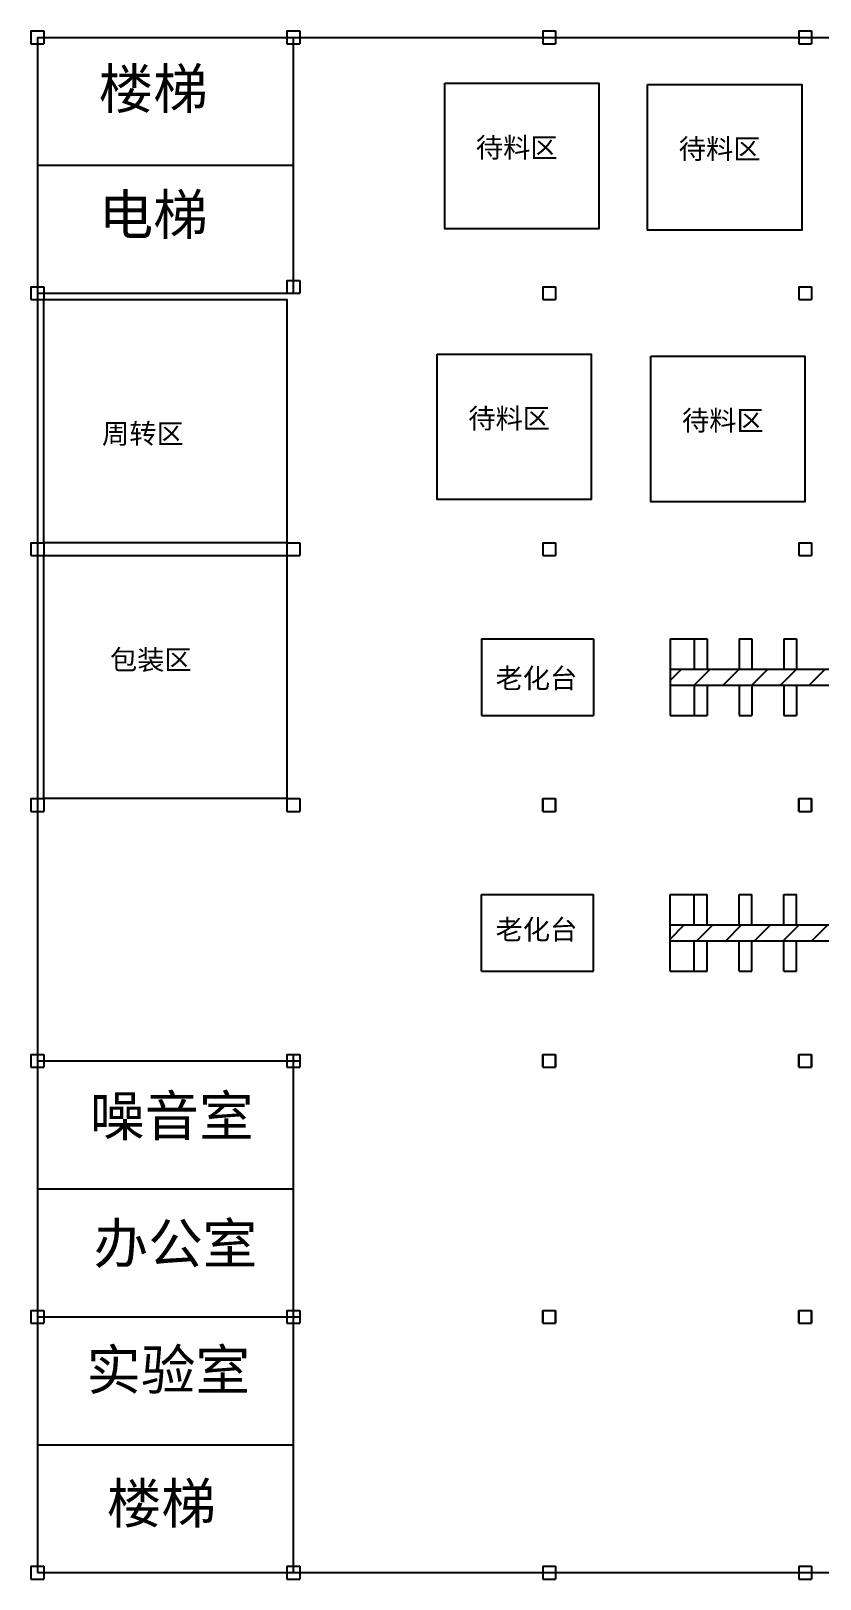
# Model space of a CAD drawing. Header units: millimetres. Extents: x 1923 to 1987, y 753 to 894.
# Drawn here: x 1922.61 to 1947.28, y 846.09 to 894.49 of the extents above; entities that cross this region are included whole.
import ezdxf

# ---------------------------------------------------------------- set-up
doc = ezdxf.new("R2010")
doc.units = ezdxf.units.MM
doc.styles.get("Standard").update_dxf_attribs({"font": 'arial.ttf'})
pattern_1 = [(0, (16, 113.14), (0, 6.985), [5.08, -1.905]), (90, (16, 113.14), (-6.985, 4e-16), [5.08, -1.905])]
pattern_2 = [(0, (24, 113.14), (0, 6.985), [5.08, -1.905]), (90, (24, 113.14), (-6.985, 4e-16), [5.08, -1.905])]
pattern_3 = [(0, (24, 121.14), (0, 6.985), [5.08, -1.905]), (90, (24, 121.14), (-6.985, 4e-16), [5.08, -1.905])]
pattern_4 = [(0, (16, 121.14), (0, 6.985), [5.08, -1.905]), (90, (16, 121.14), (-6.985, 4e-16), [5.08, -1.905])]
pattern_5 = [(0, (16, 129.14), (0, 6.985), [5.08, -1.905]), (90, (16, 129.14), (-6.985, 4e-16), [5.08, -1.905])]
pattern_6 = [(0, (24, 129.14), (0, 6.985), [5.08, -1.905]), (90, (24, 129.14), (-6.985, 4e-16), [5.08, -1.905])]
pattern_7 = [(45, (0, 89.14026), (-0.4490128, 0.4490128), [])]

msp = doc.modelspace()

# ---------------------------------------------------------------- hatches: boundary and pattern name
h = msp.add_hatch()
h.set_pattern_fill('ANGLE', color=256)
h.set_pattern_definition([(0, (0, 137.14), (0, 6.985), [5.08, -1.905]), (90, (0, 137.14), (-6.985, 4e-16), [5.08, -1.905])])
h.paths.add_polyline_path([(1923.014, 894.288), (1922.814, 894.288), (1922.814, 894.488), (1922.614, 894.488), (1922.614, 894.088), (1923.014, 894.088)])
h.paths.add_polyline_path([(1923.014, 894.488), (1922.814, 894.488), (1922.814, 894.288), (1923.014, 894.288)], flags=17)
h = msp.add_hatch()
h.set_pattern_fill('ANGLE', color=256)
h.set_pattern_definition([(0, (8, 137.14), (0, 6.985), [5.08, -1.905]), (90, (8, 137.14), (-6.985, 4e-16), [5.08, -1.905])])
h.paths.add_polyline_path([(1931.014, 894.288), (1930.814, 894.288), (1930.814, 894.488), (1930.614, 894.488), (1930.614, 894.088), (1931.014, 894.088)])
h.paths.add_polyline_path([(1931.014, 894.488), (1930.814, 894.488), (1930.814, 894.288), (1931.014, 894.288)], flags=17)
h = msp.add_hatch()
h.set_pattern_fill('ANGLE', color=256)
h.set_pattern_definition([(0, (16, 137.14), (0, 6.985), [5.08, -1.905]), (90, (16, 137.14), (-6.985, 4e-16), [5.08, -1.905])])
h.paths.add_polyline_path([(1939.014, 894.288), (1938.814, 894.288), (1938.814, 894.488), (1938.614, 894.488), (1938.614, 894.088), (1939.014, 894.088)])
h.paths.add_polyline_path([(1939.014, 894.488), (1938.814, 894.488), (1938.814, 894.288), (1939.014, 894.288)], flags=17)
h = msp.add_hatch()
h.set_pattern_fill('ANGLE', color=256)
h.set_pattern_definition([(0, (24, 137.14), (0, 6.985), [5.08, -1.905]), (90, (24, 137.14), (-6.985, 4e-16), [5.08, -1.905])])
h.paths.add_polyline_path([(1947.014, 894.288), (1946.814, 894.288), (1946.814, 894.488), (1946.614, 894.488), (1946.614, 894.088), (1947.014, 894.088)])
h.paths.add_polyline_path([(1947.014, 894.488), (1946.814, 894.488), (1946.814, 894.288), (1947.014, 894.288)], flags=17)
h = msp.add_hatch()
h.set_pattern_fill('ANGLE', color=256)
h.set_pattern_definition([(0, (2e-13, 129.14), (0, 6.985), [5.08, -1.905]), (90, (2e-13, 129.14), (-6.985, 4e-16), [5.08, -1.905])])
h.paths.add_polyline_path([(1923.014, 886.288), (1922.814, 886.288), (1922.814, 886.488), (1922.614, 886.488), (1922.614, 886.088), (1923.014, 886.088)])
h.paths.add_polyline_path([(1923.014, 886.488), (1922.814, 886.488), (1922.814, 886.288), (1923.014, 886.288)], flags=17)
h = msp.add_hatch()
h.set_pattern_fill('ANGLE', color=256)
h.set_pattern_definition([(0, (8, 129.34), (0, 6.985), [5.08, -1.905]), (90, (8, 129.34), (-6.985, 4e-16), [5.08, -1.905])])
h.paths.add_polyline_path([(1931.014, 886.488), (1930.814, 886.488), (1930.814, 886.688), (1930.614, 886.688), (1930.614, 886.288), (1931.014, 886.288)])
h.paths.add_polyline_path([(1931.014, 886.688), (1930.814, 886.688), (1930.814, 886.488), (1931.014, 886.488)], flags=17)
h = msp.add_hatch()
h.set_pattern_fill('ANGLE', color=256)
h.set_pattern_definition(pattern_5)
h.paths.add_polyline_path([(1939.014, 886.288), (1938.814, 886.288), (1938.814, 886.488), (1938.614, 886.488), (1938.614, 886.088), (1939.014, 886.088)])
h.paths.add_polyline_path([(1939.014, 886.488), (1938.814, 886.488), (1938.814, 886.288), (1939.014, 886.288)], flags=17)
h = msp.add_hatch()
h.set_pattern_fill('ANGLE', color=256)
h.set_pattern_definition(pattern_6)
h.paths.add_polyline_path([(1947.014, 886.288), (1946.814, 886.288), (1946.814, 886.488), (1946.614, 886.488), (1946.614, 886.088), (1947.014, 886.088)])
h.paths.add_polyline_path([(1947.014, 886.488), (1946.814, 886.488), (1946.814, 886.288), (1947.014, 886.288)], flags=17)
h = msp.add_hatch()
h.set_pattern_fill('ANGLE', color=256)
h.set_pattern_definition([(0, (0, 121.14), (0, 6.985), [5.08, -1.905]), (90, (0, 121.14), (-6.985, 4e-16), [5.08, -1.905])])
h.paths.add_polyline_path([(1923.014, 878.288), (1922.814, 878.288), (1922.814, 878.488), (1922.614, 878.488), (1922.614, 878.088), (1923.014, 878.088)])
h.paths.add_polyline_path([(1923.014, 878.488), (1922.814, 878.488), (1922.814, 878.288), (1923.014, 878.288)], flags=17)
h = msp.add_hatch()
h.set_pattern_fill('ANGLE', color=256)
h.set_pattern_definition([(0, (8, 121.14), (0, 6.985), [5.08, -1.905]), (90, (8, 121.14), (-6.985, 4e-16), [5.08, -1.905])])
h.paths.add_polyline_path([(1931.014, 878.288), (1930.814, 878.288), (1930.814, 878.488), (1930.614, 878.488), (1930.614, 878.088), (1931.014, 878.088)])
h.paths.add_polyline_path([(1931.014, 878.488), (1930.814, 878.488), (1930.814, 878.288), (1931.014, 878.288)], flags=17)
h = msp.add_hatch()
h.set_pattern_fill('ANGLE', color=256)
h.set_pattern_definition(pattern_4)
h.paths.add_polyline_path([(1939.014, 878.288), (1938.814, 878.288), (1938.814, 878.488), (1938.614, 878.488), (1938.614, 878.088), (1939.014, 878.088)])
h.paths.add_polyline_path([(1939.014, 878.488), (1938.814, 878.488), (1938.814, 878.288), (1939.014, 878.288)], flags=17)
h = msp.add_hatch()
h.set_pattern_fill('ANGLE', color=256)
h.set_pattern_definition(pattern_3)
h.paths.add_polyline_path([(1947.014, 878.288), (1946.814, 878.288), (1946.814, 878.488), (1946.614, 878.488), (1946.614, 878.088), (1947.014, 878.088)])
h.paths.add_polyline_path([(1947.014, 878.488), (1946.814, 878.488), (1946.814, 878.288), (1947.014, 878.288)], flags=17)
h = msp.add_hatch()
h.set_pattern_fill('ANSI31', color=256, scale=0.2)
h.set_pattern_definition(pattern_7)
h.paths.add_polyline_path([(1970.914, 874.538), (1942.595, 874.538), (1942.595, 874.038), (1970.914, 874.038)])
h = msp.add_hatch()
h.set_pattern_fill('ANGLE', color=256)
h.set_pattern_definition([(0, (0, 113.14), (0, 6.985), [5.08, -1.905]), (90, (0, 113.14), (-6.985, 4e-16), [5.08, -1.905])])
h.paths.add_polyline_path([(1923.014, 870.288), (1922.814, 870.288), (1922.814, 870.488), (1922.614, 870.488), (1922.614, 870.088), (1923.014, 870.088)])
h.paths.add_polyline_path([(1923.014, 870.488), (1922.814, 870.488), (1922.814, 870.288), (1923.014, 870.288)], flags=17)
h = msp.add_hatch()
h.set_pattern_fill('ANGLE', color=256)
h.set_pattern_definition([(0, (8, 113.14), (0, 6.985), [5.08, -1.905]), (90, (8, 113.14), (-6.985, 4e-16), [5.08, -1.905])])
h.paths.add_polyline_path([(1931.014, 870.288), (1930.814, 870.288), (1930.814, 870.488), (1930.614, 870.488), (1930.614, 870.088), (1931.014, 870.088)])
h.paths.add_polyline_path([(1931.014, 870.488), (1930.814, 870.488), (1930.814, 870.288), (1931.014, 870.288)], flags=17)
h = msp.add_hatch()
h.set_pattern_fill('ANGLE', color=256)
h.set_pattern_definition(pattern_1)
h.paths.add_polyline_path([(1939.014, 870.288), (1938.814, 870.288), (1938.814, 870.488), (1938.614, 870.488), (1938.614, 870.088), (1939.014, 870.088)])
h.paths.add_polyline_path([(1939.014, 870.488), (1938.814, 870.488), (1938.814, 870.288), (1939.014, 870.288)], flags=17)
h = msp.add_hatch()
h.set_pattern_fill('ANGLE', color=256)
h.set_pattern_definition(pattern_1)
h.paths.add_polyline_path([(1939.014, 870.288), (1938.814, 870.288), (1938.814, 870.088), (1938.614, 870.088), (1938.614, 870.488), (1939.014, 870.488)])
h.paths.add_polyline_path([(1939.014, 870.088), (1938.814, 870.088), (1938.814, 870.288), (1939.014, 870.288)], flags=17)
h = msp.add_hatch()
h.set_pattern_fill('ANGLE', color=256)
h.set_pattern_definition(pattern_2)
h.paths.add_polyline_path([(1947.014, 870.288), (1946.814, 870.288), (1946.814, 870.488), (1946.614, 870.488), (1946.614, 870.088), (1947.014, 870.088)])
h.paths.add_polyline_path([(1947.014, 870.488), (1946.814, 870.488), (1946.814, 870.288), (1947.014, 870.288)], flags=17)
h = msp.add_hatch()
h.set_pattern_fill('ANGLE', color=256)
h.set_pattern_definition(pattern_2)
h.paths.add_polyline_path([(1947.014, 870.288), (1946.814, 870.288), (1946.814, 870.088), (1946.614, 870.088), (1946.614, 870.488), (1947.014, 870.488)])
h.paths.add_polyline_path([(1947.014, 870.088), (1946.814, 870.088), (1946.814, 870.288), (1947.014, 870.288)], flags=17)
h = msp.add_hatch()
h.set_pattern_fill('ANSI31', color=256, scale=0.2)
h.set_pattern_definition(pattern_7)
h.paths.add_polyline_path([(1970.914, 866.038), (1942.595, 866.038), (1942.595, 866.538), (1970.914, 866.538)])
h = msp.add_hatch()
h.set_pattern_fill('ANGLE', color=256)
h.set_pattern_definition([(0, (0, 105.14), (0, 6.985), [5.08, -1.905]), (90, (0, 105.14), (-6.985, 4e-16), [5.08, -1.905])])
h.paths.add_polyline_path([(1923.014, 862.288), (1922.814, 862.288), (1922.814, 862.488), (1922.614, 862.488), (1922.614, 862.088), (1923.014, 862.088)])
h.paths.add_polyline_path([(1923.014, 862.488), (1922.814, 862.488), (1922.814, 862.288), (1923.014, 862.288)], flags=17)
h = msp.add_hatch()
h.set_pattern_fill('ANGLE', color=256)
h.set_pattern_definition([(0, (8, 105.14), (0, 6.985), [5.08, -1.905]), (90, (8, 105.14), (-6.985, 4e-16), [5.08, -1.905])])
h.paths.add_polyline_path([(1931.014, 862.288), (1930.814, 862.288), (1930.814, 862.488), (1930.614, 862.488), (1930.614, 862.088), (1931.014, 862.088)])
h.paths.add_polyline_path([(1931.014, 862.488), (1930.814, 862.488), (1930.814, 862.288), (1931.014, 862.288)], flags=17)
h = msp.add_hatch()
h.set_pattern_fill('ANGLE', color=256)
h.set_pattern_definition([(0, (16, 105.14), (0, 6.985), [5.08, -1.905]), (90, (16, 105.14), (-6.985, 4e-16), [5.08, -1.905])])
h.paths.add_polyline_path([(1939.014, 862.288), (1938.814, 862.288), (1938.814, 862.488), (1938.614, 862.488), (1938.614, 862.088), (1939.014, 862.088)])
h.paths.add_polyline_path([(1939.014, 862.488), (1938.814, 862.488), (1938.814, 862.288), (1939.014, 862.288)], flags=17)
h = msp.add_hatch()
h.set_pattern_fill('ANGLE', color=256)
h.set_pattern_definition(pattern_4)
h.paths.add_polyline_path([(1939.014, 862.288), (1938.814, 862.288), (1938.814, 862.088), (1938.614, 862.088), (1938.614, 862.488), (1939.014, 862.488)])
h.paths.add_polyline_path([(1939.014, 862.088), (1938.814, 862.088), (1938.814, 862.288), (1939.014, 862.288)], flags=17)
h = msp.add_hatch()
h.set_pattern_fill('ANGLE', color=256)
h.set_pattern_definition([(0, (24, 105.14), (0, 6.985), [5.08, -1.905]), (90, (24, 105.14), (-6.985, 4e-16), [5.08, -1.905])])
h.paths.add_polyline_path([(1947.014, 862.288), (1946.814, 862.288), (1946.814, 862.488), (1946.614, 862.488), (1946.614, 862.088), (1947.014, 862.088)])
h.paths.add_polyline_path([(1947.014, 862.488), (1946.814, 862.488), (1946.814, 862.288), (1947.014, 862.288)], flags=17)
h = msp.add_hatch()
h.set_pattern_fill('ANGLE', color=256)
h.set_pattern_definition(pattern_3)
h.paths.add_polyline_path([(1947.014, 862.288), (1946.814, 862.288), (1946.814, 862.088), (1946.614, 862.088), (1946.614, 862.488), (1947.014, 862.488)])
h.paths.add_polyline_path([(1947.014, 862.088), (1946.814, 862.088), (1946.814, 862.288), (1947.014, 862.288)], flags=17)
h = msp.add_hatch()
h.set_pattern_fill('ANGLE', color=256)
h.set_pattern_definition([(0, (0, 97.14), (0, 6.985), [5.08, -1.905]), (90, (0, 97.14), (-6.985, 4e-16), [5.08, -1.905])])
h.paths.add_polyline_path([(1923.014, 854.288), (1922.814, 854.288), (1922.814, 854.488), (1922.614, 854.488), (1922.614, 854.088), (1923.014, 854.088)])
h.paths.add_polyline_path([(1923.014, 854.488), (1922.814, 854.488), (1922.814, 854.288), (1923.014, 854.288)], flags=17)
h = msp.add_hatch()
h.set_pattern_fill('ANGLE', color=256)
h.set_pattern_definition([(0, (8, 97.14), (0, 6.985), [5.08, -1.905]), (90, (8, 97.14), (-6.985, 4e-16), [5.08, -1.905])])
h.paths.add_polyline_path([(1931.014, 854.288), (1930.814, 854.288), (1930.814, 854.488), (1930.614, 854.488), (1930.614, 854.088), (1931.014, 854.088)])
h.paths.add_polyline_path([(1931.014, 854.488), (1930.814, 854.488), (1930.814, 854.288), (1931.014, 854.288)], flags=17)
h = msp.add_hatch()
h.set_pattern_fill('ANGLE', color=256)
h.set_pattern_definition([(0, (16, 97.14), (0, 6.985), [5.08, -1.905]), (90, (16, 97.14), (-6.985, 4e-16), [5.08, -1.905])])
h.paths.add_polyline_path([(1939.014, 854.288), (1938.814, 854.288), (1938.814, 854.488), (1938.614, 854.488), (1938.614, 854.088), (1939.014, 854.088)])
h.paths.add_polyline_path([(1939.014, 854.488), (1938.814, 854.488), (1938.814, 854.288), (1939.014, 854.288)], flags=17)
h = msp.add_hatch()
h.set_pattern_fill('ANGLE', color=256)
h.set_pattern_definition(pattern_5)
h.paths.add_polyline_path([(1939.014, 854.288), (1938.814, 854.288), (1938.814, 854.088), (1938.614, 854.088), (1938.614, 854.488), (1939.014, 854.488)])
h.paths.add_polyline_path([(1939.014, 854.088), (1938.814, 854.088), (1938.814, 854.288), (1939.014, 854.288)], flags=17)
h = msp.add_hatch()
h.set_pattern_fill('ANGLE', color=256)
h.set_pattern_definition([(0, (24, 97.14), (0, 6.985), [5.08, -1.905]), (90, (24, 97.14), (-6.985, 4e-16), [5.08, -1.905])])
h.paths.add_polyline_path([(1947.014, 854.288), (1946.814, 854.288), (1946.814, 854.488), (1946.614, 854.488), (1946.614, 854.088), (1947.014, 854.088)])
h.paths.add_polyline_path([(1947.014, 854.488), (1946.814, 854.488), (1946.814, 854.288), (1947.014, 854.288)], flags=17)
h = msp.add_hatch()
h.set_pattern_fill('ANGLE', color=256)
h.set_pattern_definition(pattern_6)
h.paths.add_polyline_path([(1947.014, 854.288), (1946.814, 854.288), (1946.814, 854.088), (1946.614, 854.088), (1946.614, 854.488), (1947.014, 854.488)])
h.paths.add_polyline_path([(1947.014, 854.088), (1946.814, 854.088), (1946.814, 854.288), (1947.014, 854.288)], flags=17)
h = msp.add_hatch()
h.set_pattern_fill('ANGLE', color=256)
h.set_pattern_definition([(0, (0, 89.14), (0, 6.985), [5.08, -1.905]), (90, (0, 89.14), (-6.985, 4e-16), [5.08, -1.905])])
h.paths.add_polyline_path([(1923.014, 846.288), (1922.814, 846.288), (1922.814, 846.488), (1922.614, 846.488), (1922.614, 846.088), (1923.014, 846.088)])
h.paths.add_polyline_path([(1923.014, 846.488), (1922.814, 846.488), (1922.814, 846.288), (1923.014, 846.288)], flags=17)
h = msp.add_hatch()
h.set_pattern_fill('ANGLE', color=256)
h.set_pattern_definition([(0, (8, 89.14), (0, 6.985), [5.08, -1.905]), (90, (8, 89.14), (-6.985, 4e-16), [5.08, -1.905])])
h.paths.add_polyline_path([(1931.014, 846.288), (1930.814, 846.288), (1930.814, 846.488), (1930.614, 846.488), (1930.614, 846.088), (1931.014, 846.088)])
h.paths.add_polyline_path([(1931.014, 846.488), (1930.814, 846.488), (1930.814, 846.288), (1931.014, 846.288)], flags=17)
h = msp.add_hatch()
h.set_pattern_fill('ANGLE', color=256)
h.set_pattern_definition([(0, (16, 89.14), (0, 6.985), [5.08, -1.905]), (90, (16, 89.14), (-6.985, 4e-16), [5.08, -1.905])])
h.paths.add_polyline_path([(1939.014, 846.288), (1938.814, 846.288), (1938.814, 846.488), (1938.614, 846.488), (1938.614, 846.088), (1939.014, 846.088)])
h.paths.add_polyline_path([(1939.014, 846.488), (1938.814, 846.488), (1938.814, 846.288), (1939.014, 846.288)], flags=17)
h = msp.add_hatch()
h.set_pattern_fill('ANGLE', color=256)
h.set_pattern_definition([(0, (24, 89.14), (0, 6.985), [5.08, -1.905]), (90, (24, 89.14), (-6.985, 4e-16), [5.08, -1.905])])
h.paths.add_polyline_path([(1947.014, 846.288), (1946.814, 846.288), (1946.814, 846.488), (1946.614, 846.488), (1946.614, 846.088), (1947.014, 846.088)])
h.paths.add_polyline_path([(1947.014, 846.488), (1946.814, 846.488), (1946.814, 846.288), (1947.014, 846.288)], flags=17)

# ---------------------------------------------------------------- linework, layer by layer
for p, q in [((1922.614, 894.488), (1922.614, 894.088)), ((1922.614, 894.488), (1923.014, 894.488)), ((1923.014, 894.488), (1923.014, 894.088)), ((1930.614, 894.488), (1930.614, 894.088)), ((1930.614, 894.488), (1931.014, 894.488)), ((1931.014, 894.488), (1931.014, 894.088)), ((1938.614, 894.488), (1938.614, 894.088)), ((1938.614, 894.488), (1939.014, 894.488)), ((1939.014, 894.488), (1939.014, 894.088)), ((1946.614, 894.488), (1946.614, 894.088)), ((1946.614, 894.488), (1947.014, 894.488)), ((1947.014, 894.488), (1947.014, 894.088)), ((1922.614, 894.088), (1923.014, 894.088)), ((1922.814, 894.288), (1922.814, 846.288)), ((1922.814, 894.288), (1986.814, 894.288)), ((1930.614, 894.088), (1931.014, 894.088)), ((1930.814, 894.288), (1930.814, 886.288)), ((1930.814, 894.288), (1930.814, 886.288)), ((1938.614, 894.088), (1939.014, 894.088)), ((1946.614, 894.088), (1947.014, 894.088)), ((1922.814, 890.288), (1930.814, 890.288)), ((1922.814, 890.288), (1930.814, 890.288)), ((1922.614, 886.488), (1922.614, 886.088)), ((1922.614, 886.488), (1923.014, 886.488)), ((1922.814, 886.288), (1931.014, 886.288)), ((1923.014, 886.488), (1923.014, 886.088)), ((1930.614, 886.688), (1931.014, 886.688)), ((1930.614, 886.688), (1930.614, 886.288)), ((1930.614, 886.288), (1931.014, 886.288)), ((1931.014, 886.688), (1931.014, 886.288)), ((1938.614, 886.488), (1938.614, 886.088)), ((1938.614, 886.488), (1939.014, 886.488)), ((1939.014, 886.488), (1939.014, 886.088)), ((1946.614, 886.488), (1946.614, 886.088)), ((1946.614, 886.488), (1947.014, 886.488)), ((1947.014, 886.488), (1947.014, 886.088)), ((1922.614, 886.088), (1923.014, 886.088)), ((1938.614, 886.088), (1939.014, 886.088)), ((1946.614, 886.088), (1947.014, 886.088)), ((1922.614, 878.488), (1922.614, 878.088)), ((1922.614, 878.488), (1923.014, 878.488)), ((1923.014, 878.488), (1923.014, 878.088)), ((1930.614, 878.488), (1930.614, 878.088)), ((1930.614, 878.488), (1931.014, 878.488)), ((1931.014, 878.488), (1931.014, 878.088)), ((1938.614, 878.488), (1938.614, 878.088)), ((1938.614, 878.488), (1939.014, 878.488)), ((1939.014, 878.488), (1939.014, 878.088)), ((1946.614, 878.488), (1946.614, 878.088)), ((1946.614, 878.488), (1947.014, 878.488)), ((1947.014, 878.488), (1947.014, 878.088)), ((1922.614, 878.088), (1923.014, 878.088)), ((1930.614, 878.088), (1931.014, 878.088)), ((1938.614, 878.088), (1939.014, 878.088)), ((1946.614, 878.088), (1947.014, 878.088)), ((1936.695, 875.488), (1940.195, 875.488)), ((1936.695, 875.488), (1936.695, 873.088)), ((1940.195, 875.488), (1940.195, 873.088)), ((1942.595, 875.488), (1943.748, 875.488)), ((1942.595, 875.488), (1942.595, 873.088)), ((1943.348, 875.488), (1943.348, 874.538)), ((1943.748, 875.488), (1943.748, 874.538)), ((1944.748, 875.488), (1945.148, 875.488)), ((1944.748, 875.488), (1944.748, 874.538)), ((1944.748, 875.488), (1944.748, 874.538)), ((1945.148, 875.488), (1945.148, 874.538)), ((1946.148, 875.488), (1946.548, 875.488)), ((1946.148, 875.488), (1946.148, 874.538)), ((1946.148, 875.488), (1946.148, 874.538)), ((1946.548, 875.488), (1946.548, 874.538)), ((1942.595, 874.538), (1972.148, 874.538)), ((1942.595, 874.038), (1972.148, 874.038)), ((1943.348, 874.038), (1943.348, 873.088)), ((1943.748, 874.038), (1943.748, 873.088)), ((1944.748, 874.038), (1944.748, 873.088)), ((1944.748, 874.038), (1944.748, 873.088)), ((1945.148, 874.038), (1945.148, 873.088)), ((1946.148, 874.038), (1946.148, 873.088)), ((1946.148, 874.038), (1946.148, 873.088)), ((1946.548, 874.038), (1946.548, 873.088)), ((1936.695, 873.088), (1940.195, 873.088)), ((1942.595, 873.088), (1943.748, 873.088)), ((1944.748, 873.088), (1945.148, 873.088)), ((1946.148, 873.088), (1946.548, 873.088)), ((1922.614, 870.488), (1922.614, 870.088)), ((1922.614, 870.488), (1923.014, 870.488)), ((1923.014, 870.488), (1923.014, 870.088)), ((1930.614, 870.488), (1930.614, 870.088)), ((1930.614, 870.488), (1931.014, 870.488)), ((1931.014, 870.488), (1931.014, 870.088)), ((1938.614, 870.488), (1938.614, 870.088)), ((1938.614, 870.488), (1939.014, 870.488)), ((1938.614, 870.088), (1938.614, 870.488)), ((1938.614, 870.488), (1939.014, 870.488)), ((1939.014, 870.488), (1939.014, 870.088)), ((1939.014, 870.088), (1939.014, 870.488)), ((1946.614, 870.488), (1946.614, 870.088)), ((1946.614, 870.488), (1947.014, 870.488)), ((1946.614, 870.088), (1946.614, 870.488)), ((1946.614, 870.488), (1947.014, 870.488)), ((1947.014, 870.488), (1947.014, 870.088)), ((1947.014, 870.088), (1947.014, 870.488)), ((1922.614, 870.088), (1923.014, 870.088)), ((1930.614, 870.088), (1931.014, 870.088)), ((1938.614, 870.088), (1939.014, 870.088)), ((1938.614, 870.088), (1939.014, 870.088)), ((1946.614, 870.088), (1947.014, 870.088)), ((1946.614, 870.088), (1947.014, 870.088)), ((1936.695, 867.488), (1940.195, 867.488)), ((1936.695, 865.088), (1936.695, 867.488)), ((1940.195, 865.088), (1940.195, 867.488)), ((1942.595, 867.488), (1943.748, 867.488)), ((1942.595, 865.088), (1942.595, 867.488)), ((1943.348, 866.538), (1943.348, 867.488)), ((1943.748, 866.538), (1943.748, 867.488)), ((1944.748, 867.488), (1945.148, 867.488)), ((1944.748, 866.538), (1944.748, 867.488)), ((1944.748, 866.538), (1944.748, 867.488)), ((1945.148, 866.538), (1945.148, 867.488)), ((1946.148, 867.488), (1946.548, 867.488)), ((1946.148, 866.538), (1946.148, 867.488)), ((1946.148, 866.538), (1946.148, 867.488)), ((1946.548, 866.538), (1946.548, 867.488)), ((1942.595, 866.538), (1972.114, 866.538)), ((1942.595, 866.038), (1972.114, 866.038)), ((1943.348, 865.088), (1943.348, 866.038)), ((1943.748, 865.088), (1943.748, 866.038)), ((1944.748, 865.088), (1944.748, 866.038)), ((1944.748, 865.088), (1944.748, 866.038)), ((1945.148, 865.088), (1945.148, 866.038)), ((1946.148, 865.088), (1946.148, 866.038)), ((1946.148, 865.088), (1946.148, 866.038)), ((1946.548, 865.088), (1946.548, 866.038)), ((1936.695, 865.088), (1940.195, 865.088)), ((1942.595, 865.088), (1943.748, 865.088)), ((1944.748, 865.088), (1945.148, 865.088)), ((1946.148, 865.088), (1946.548, 865.088)), ((1922.614, 862.488), (1922.614, 862.088)), ((1922.614, 862.488), (1923.014, 862.488)), ((1922.614, 862.088), (1923.014, 862.088)), ((1922.814, 862.288), (1931.014, 862.288)), ((1923.014, 862.488), (1923.014, 862.088)), ((1930.614, 862.488), (1930.614, 862.088)), ((1930.614, 862.488), (1931.014, 862.488)), ((1930.614, 862.088), (1931.014, 862.088)), ((1930.814, 862.488), (1930.814, 846.288)), ((1930.814, 862.488), (1930.814, 846.288)), ((1931.014, 862.488), (1931.014, 862.088)), ((1938.614, 862.488), (1938.614, 862.088)), ((1938.614, 862.488), (1939.014, 862.488)), ((1938.614, 862.088), (1938.614, 862.488)), ((1938.614, 862.488), (1939.014, 862.488)), ((1938.614, 862.088), (1939.014, 862.088)), ((1938.614, 862.088), (1939.014, 862.088)), ((1939.014, 862.488), (1939.014, 862.088)), ((1939.014, 862.088), (1939.014, 862.488)), ((1946.614, 862.488), (1946.614, 862.088)), ((1946.614, 862.488), (1947.014, 862.488)), ((1946.614, 862.088), (1946.614, 862.488)), ((1946.614, 862.488), (1947.014, 862.488)), ((1946.614, 862.088), (1947.014, 862.088)), ((1946.614, 862.088), (1947.014, 862.088)), ((1947.014, 862.488), (1947.014, 862.088)), ((1947.014, 862.088), (1947.014, 862.488)), ((1922.814, 858.288), (1930.814, 858.288)), ((1922.614, 854.488), (1922.614, 854.088)), ((1922.614, 854.488), (1923.014, 854.488)), ((1922.814, 854.288), (1931.014, 854.288)), ((1923.014, 854.488), (1923.014, 854.088)), ((1930.614, 854.488), (1930.614, 854.088)), ((1930.614, 854.488), (1931.014, 854.488)), ((1931.014, 854.488), (1931.014, 854.088)), ((1938.614, 854.488), (1938.614, 854.088)), ((1938.614, 854.488), (1939.014, 854.488)), ((1938.614, 854.088), (1938.614, 854.488)), ((1938.614, 854.488), (1939.014, 854.488)), ((1939.014, 854.488), (1939.014, 854.088)), ((1939.014, 854.088), (1939.014, 854.488)), ((1946.614, 854.488), (1946.614, 854.088)), ((1946.614, 854.488), (1947.014, 854.488)), ((1946.614, 854.088), (1946.614, 854.488)), ((1946.614, 854.488), (1947.014, 854.488)), ((1947.014, 854.488), (1947.014, 854.088)), ((1947.014, 854.088), (1947.014, 854.488)), ((1922.614, 854.088), (1923.014, 854.088)), ((1930.614, 854.088), (1931.014, 854.088)), ((1938.614, 854.088), (1939.014, 854.088)), ((1938.614, 854.088), (1939.014, 854.088)), ((1946.614, 854.088), (1947.014, 854.088)), ((1946.614, 854.088), (1947.014, 854.088)), ((1922.814, 850.288), (1930.814, 850.288)), ((1922.814, 850.288), (1930.814, 850.288)), ((1922.614, 846.488), (1922.614, 846.088)), ((1922.614, 846.488), (1923.014, 846.488)), ((1922.614, 846.088), (1923.014, 846.088)), ((1922.814, 846.288), (1986.814, 846.288)), ((1923.014, 846.488), (1923.014, 846.088)), ((1930.614, 846.488), (1930.614, 846.088)), ((1930.614, 846.488), (1931.014, 846.488)), ((1930.614, 846.088), (1931.014, 846.088)), ((1931.014, 846.488), (1931.014, 846.088)), ((1938.614, 846.488), (1938.614, 846.088)), ((1938.614, 846.488), (1939.014, 846.488)), ((1938.614, 846.088), (1939.014, 846.088)), ((1939.014, 846.488), (1939.014, 846.088)), ((1946.614, 846.488), (1946.614, 846.088)), ((1946.614, 846.488), (1947.014, 846.488)), ((1946.614, 846.088), (1947.014, 846.088)), ((1947.014, 846.488), (1947.014, 846.088))]:
    msp.add_line(p, q)
for points in [[(1935.549, 892.852), (1940.366, 892.852), (1940.366, 888.304), (1935.549, 888.304)], [(1941.891, 892.813), (1946.707, 892.813), (1946.707, 888.264), (1941.891, 888.264)], [(1923.014, 886.088), (1930.614, 886.088), (1930.614, 878.488), (1923.014, 878.488)], [(1935.312, 884.387), (1940.129, 884.387), (1940.129, 879.838), (1935.312, 879.838)], [(1941.992, 884.319), (1946.809, 884.319), (1946.809, 879.77), (1941.992, 879.77)], [(1923.014, 878.088), (1930.614, 878.088), (1930.614, 870.488), (1923.014, 870.488)]]:
    msp.add_lwpolyline(points, close=True)

# ---------------------------------------------------------------- texts
for s, insert, char_height, attachment_point in [('{\\fSimSun|b0|i0|c134|p2;楼梯}', (1924.73, 893.306), 1.25, 1), ('{\\fSimSun|b0|i0|c134|p2;待料区}', (1936.522, 891.153), 0.625, 1), ('{\\fSimSun|b0|i0|c134|p2;待料区}', (1942.864, 891.114), 0.625, 1), ('{\\fSimSun|b0|i0|c134|p2;电梯}', (1924.73, 889.373), 1.25, 1), ('{\\fSimSun|b0|i0|c134|p2;待料区}', (1936.285, 882.688), 0.625, 1), ('{\\fSimSun|b0|i0|c134|p2;待料区}', (1942.965, 882.62), 0.625, 1), ('{\\fSimSun|b0|i0|c134|p2;周转区}', (1924.834, 882.211), 0.625, 1), ('{\\fSimSun|b0|i0|c134|p2;包装区}', (1925.083, 875.141), 0.625, 1), ('{\\fSimSun|b0|i0|c134|p2;老化台}', (1937.136, 874.562), 0.625, 1), ('{\\fSimSun|b0|i0|c134|p2;老化台}', (1937.136, 866.013), 0.625, 7), ('{\\fSimSun|b0|i0|c134|p2;噪音室}', (1924.458, 861.194), 1.25, 1), ('{\\fSimSun|b0|i0|c134|p2;办公室}', (1924.571, 857.206), 1.25, 1), ('{\\fSimSun|b0|i0|c134|p2;实验室}', (1924.345, 853.256), 1.25, 1), ('{\\fSimSun|b0|i0|c134|p2;楼梯}', (1924.985, 849.08), 1.25, 1)]:
    msp.add_mtext_dynamic_manual_height_columns(s, width=22.73559, gutter_width=12.5, heights=[0], dxfattribs=dict(insert=insert, char_height=char_height, attachment_point=attachment_point))

doc.saveas('drawing.dxf')
